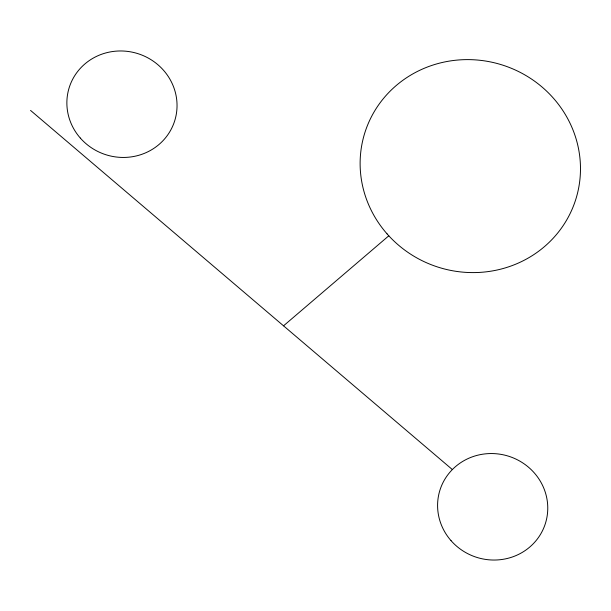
<?xml version="1.0" encoding="UTF-8"?>
<svg xmlns="http://www.w3.org/2000/svg" width="611" height="611" viewBox="0 0 611 611"><rect width="100%" height="100%" fill="white"/><g stroke="black" fill="none" stroke-linecap="round" stroke-linejoin="round"><path stroke-width="0.92" d="M283.542 325.823L388.81 235.8M30.55 110.415L452.209 469.439M387.069 233.868A110.606 106.047 18 0 0 574.439 203.371A110.606 106.047 18 0 0 449.406 61.077A110.606 106.047 18 0 0 387.069 233.868M80.339 138.086A55.303 53.02 18 0 0 174.02 122.842A55.303 53.02 18 0 0 111.508 51.698A55.303 53.02 18 0 0 80.339 138.086M451.055 540.674A55.303 53.027 18 0 0 544.745 525.422A55.303 53.027 18 0 0 482.224 454.279A55.303 53.027 18 0 0 451.055 540.674"/></g></svg>
